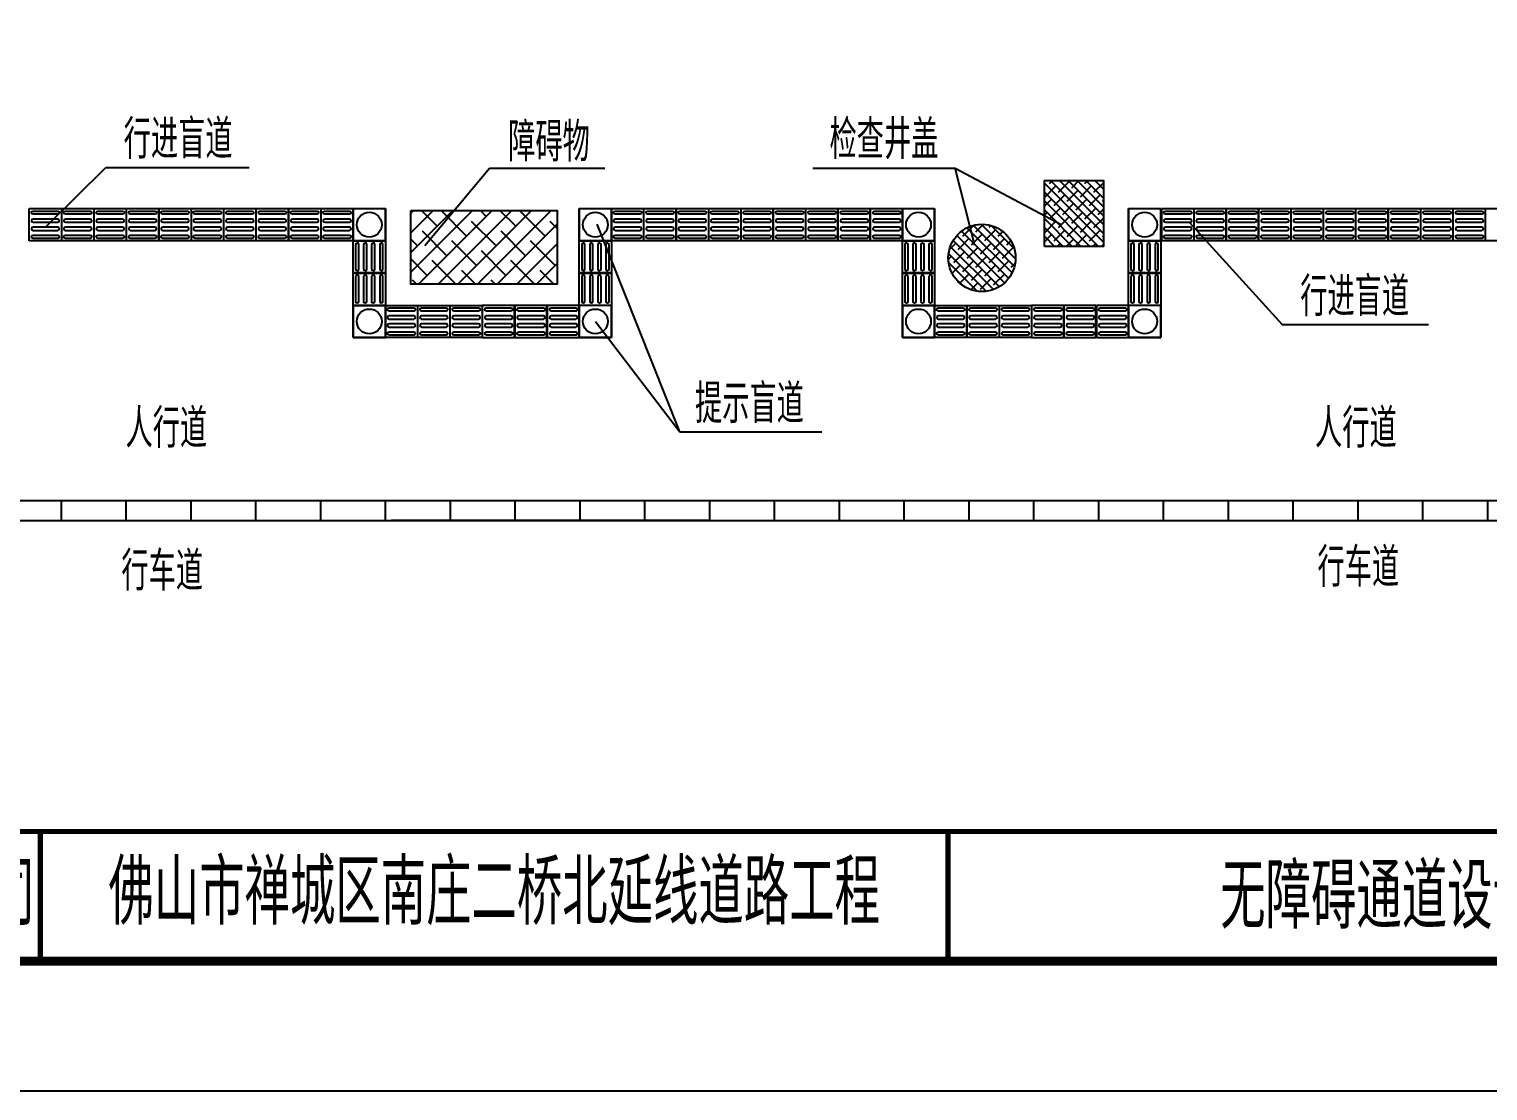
# Model space of a CAD drawing. Extents: x 2509 to 5569, y -317 to -20.
# Drawn here: x 5243.3 to 5355.8, y -317.5 to -235.6 of the extents above; entities that cross this region are included whole.
import ezdxf
from ezdxf.enums import TextEntityAlignment as Align

# ---------------------------------------------------------------- set-up
doc = ezdxf.new("R2010")
doc.units = 0
doc.header["$LTSCALE"] = 5
doc.layers.get('0').update_dxf_attribs({"linetype": 'CONTINUOUS'})
for name, color, linetype in [('DIMENSION', 2, 'CONTINUOUS'), ('图框', 7, 'CONTINUOUS'), ('文字字符', 7, 'CONTINUOUS')]:
    doc.layers.add(name, color=color, linetype=linetype)
doc.styles.get("Standard").update_dxf_attribs({"font": 'simplex1.shx', "width": 0.7, "bigfont": 'hztxt.shx'})

# ---------------------------------------------------------------- blocks, each defined once
blk = doc.blocks.new('4')
blk.add_line((0, 0), (0, 15))
blk = doc.blocks.new('series')
at = {"width": 0.75}
for tag, height, p in [('页码', 4, (-35, -19)), ('图名', 5, (-220, -282)), ('图号', 5, (-20, -282))]:
    blk.add_attdef(tag, text='', height=height, dxfattribs=at).set_placement(p, align=Align.MIDDLE_CENTER)

msp = doc.modelspace()

# ---------------------------------------------------------------- hatches: boundary and pattern name
h = msp.add_hatch()
h.set_pattern_fill('ANSI38', color=8, scale=0.151875, angle=90, style=0)
h.set_pattern_definition([(135, (5380.14537, -328.51384), (-0.340969, -0.340969), []), (225, (5380.14537, -328.51384), (-0.340969, -1.0229073), [1.205508, -0.723305])])
h.paths.add_polyline_path([(5321.633, -252.366), (5326.185, -252.366), (5326.185, -247.29), (5321.633, -247.29)])
h = msp.add_hatch()
h.set_pattern_fill('ANSI38', color=2, scale=0.3375, style=0)
h.set_pattern_definition([(45, (5103.5586, -379.6226), (-0.757709, 0.757709), []), (135, (5103.5586, -379.6226), (-2.2731273, 0.757709), [2.678906, -1.607344])])
h.paths.add_polyline_path([(5284.056, -255.276), (5284.056, -249.596), (5272.775, -249.596), (5272.775, -255.276)])
h = msp.add_hatch()
h.set_pattern_fill('ANSI38', color=8, scale=0.151875, angle=90, style=0)
h.set_pattern_definition([(135, (4254.38214, -391.9061), (-0.3409691, -0.3409691), []), (225, (4254.38214, -391.9061), (-0.3409691, -1.0229073), [1.2055078, -0.7233047])])
edge = h.paths.add_edge_path()
edge.add_arc((5316.821, -253.251), 2.594, 0, 360)

# ---------------------------------------------------------------- linework, layer by layer
for p, q in [((5243.346, -249.452), (5245.826, -249.452)), ((5243.346, -251.932), (5243.346, -249.452)), ((5245.826, -249.452), (5245.826, -251.932)), ((5245.846, -249.452), (5248.326, -249.452)), ((5245.846, -251.932), (5245.846, -249.452)), ((5248.326, -249.452), (5248.326, -251.932)), ((5248.346, -249.452), (5250.826, -249.452)), ((5248.346, -251.932), (5248.346, -249.452)), ((5250.826, -249.452), (5250.826, -251.932)), ((5250.846, -249.452), (5253.326, -249.452)), ((5250.846, -251.932), (5250.846, -249.452)), ((5253.326, -249.452), (5253.326, -251.932)), ((5253.346, -249.452), (5255.826, -249.452)), ((5253.346, -251.932), (5253.346, -249.452)), ((5255.826, -249.452), (5255.826, -251.932)), ((5255.846, -249.452), (5258.326, -249.452)), ((5255.846, -251.932), (5255.846, -249.452)), ((5258.326, -249.452), (5258.326, -251.932)), ((5258.346, -249.452), (5260.826, -249.452)), ((5258.346, -251.932), (5258.346, -249.452)), ((5260.826, -249.452), (5260.826, -251.932)), ((5260.846, -249.452), (5263.326, -249.452)), ((5260.846, -251.932), (5260.846, -249.452)), ((5263.326, -249.452), (5263.326, -251.932)), ((5263.346, -249.452), (5265.826, -249.452)), ((5263.346, -251.932), (5263.346, -249.452)), ((5265.826, -249.452), (5265.826, -251.932)), ((5265.846, -249.452), (5268.326, -249.452)), ((5265.846, -251.932), (5265.846, -249.452)), ((5268.326, -249.452), (5270.806, -249.452)), ((5268.326, -251.932), (5268.326, -249.452)), ((5268.326, -249.452), (5268.326, -251.932)), ((5268.326, -249.452), (5268.326, -251.932)), ((5270.806, -251.932), (5270.806, -249.452)), ((5270.806, -249.452), (5270.806, -251.932)), ((5285.766, -249.452), (5288.246, -249.452)), ((5285.766, -251.932), (5285.766, -249.452)), ((5285.766, -249.452), (5285.766, -251.932)), ((5288.246, -251.932), (5288.246, -249.452)), ((5288.246, -249.452), (5288.246, -251.932)), ((5288.246, -249.452), (5290.726, -249.452)), ((5288.246, -251.932), (5288.246, -249.452)), ((5290.726, -249.452), (5290.726, -251.932)), ((5290.746, -249.452), (5293.226, -249.452)), ((5290.746, -251.932), (5290.746, -249.452)), ((5293.226, -249.452), (5293.226, -251.932)), ((5293.246, -249.452), (5295.726, -249.452)), ((5293.246, -251.932), (5293.246, -249.452)), ((5295.726, -249.452), (5295.726, -251.932)), ((5295.746, -249.452), (5298.226, -249.452)), ((5295.746, -251.932), (5295.746, -249.452)), ((5298.226, -249.452), (5298.226, -251.932)), ((5298.246, -249.452), (5300.726, -249.452)), ((5298.246, -251.932), (5298.246, -249.452)), ((5300.726, -249.452), (5303.206, -249.452)), ((5300.726, -251.932), (5300.726, -249.452)), ((5300.726, -249.452), (5300.726, -251.932)), ((5303.206, -249.452), (5303.206, -251.932)), ((5303.226, -249.452), (5305.706, -249.452)), ((5303.226, -251.932), (5303.226, -249.452)), ((5305.706, -249.452), (5308.186, -249.452)), ((5305.706, -251.932), (5305.706, -249.452)), ((5305.706, -249.452), (5305.706, -251.932)), ((5308.186, -249.452), (5308.186, -251.932)), ((5308.206, -249.452), (5310.686, -249.452)), ((5308.206, -251.932), (5308.206, -249.452)), ((5310.686, -249.452), (5313.166, -249.452)), ((5310.686, -251.932), (5310.686, -249.452)), ((5310.686, -249.452), (5310.686, -251.932)), ((5310.686, -249.452), (5310.686, -251.932)), ((5313.166, -251.932), (5313.166, -249.452)), ((5313.166, -249.452), (5313.166, -251.932)), ((5328.126, -249.452), (5330.606, -249.452)), ((5328.126, -251.932), (5328.126, -249.452)), ((5328.126, -249.452), (5328.126, -251.932)), ((5330.606, -251.932), (5330.606, -249.452)), ((5330.606, -249.452), (5330.606, -251.932)), ((5330.681, -249.452), (5333.161, -249.452)), ((5330.681, -251.932), (5330.681, -249.452)), ((5333.161, -249.452), (5333.161, -251.932)), ((5333.181, -249.452), (5335.661, -249.452)), ((5333.181, -251.932), (5333.181, -249.452)), ((5335.661, -249.452), (5338.141, -249.452)), ((5335.661, -251.932), (5335.661, -249.452)), ((5335.661, -249.452), (5335.661, -251.932)), ((5338.141, -249.452), (5338.141, -251.932)), ((5338.161, -249.452), (5340.641, -249.452)), ((5338.161, -251.932), (5338.161, -249.452)), ((5340.641, -249.452), (5340.641, -251.932)), ((5340.661, -249.452), (5343.141, -249.452)), ((5340.661, -251.932), (5340.661, -249.452)), ((5343.141, -249.452), (5343.141, -251.932)), ((5343.161, -249.452), (5345.641, -249.452)), ((5343.161, -251.932), (5343.161, -249.452)), ((5345.641, -249.452), (5345.641, -251.932)), ((5345.661, -249.452), (5348.141, -249.452)), ((5345.661, -251.932), (5345.661, -249.452)), ((5348.141, -249.452), (5348.141, -251.932)), ((5348.161, -249.452), (5350.641, -249.452)), ((5348.161, -251.932), (5348.161, -249.452)), ((5350.641, -249.452), (5350.641, -251.932)), ((5350.661, -249.452), (5353.141, -249.452)), ((5350.661, -251.932), (5350.661, -249.452)), ((5353.141, -249.452), (5353.141, -251.932)), ((5353.161, -249.452), (5355.641, -249.452)), ((5353.161, -251.932), (5353.161, -249.452)), ((5355.641, -249.452), (5355.641, -251.932)), ((5355.661, -249.452), (5358.141, -249.452)), ((5355.661, -251.932), (5355.661, -249.452)), ((5243.346, -251.932), (5243.346, -251.622)), ((5245.826, -251.932), (5243.346, -251.932)), ((5245.846, -251.932), (5245.846, -251.622)), ((5248.326, -251.932), (5245.846, -251.932)), ((5248.346, -251.932), (5248.346, -251.622)), ((5250.826, -251.932), (5248.346, -251.932)), ((5250.846, -251.932), (5250.846, -251.622)), ((5253.326, -251.932), (5250.846, -251.932)), ((5253.346, -251.932), (5253.346, -251.622)), ((5255.826, -251.932), (5253.346, -251.932)), ((5255.846, -251.932), (5255.846, -251.622)), ((5258.326, -251.932), (5255.846, -251.932)), ((5258.346, -251.932), (5258.346, -251.622)), ((5260.826, -251.932), (5258.346, -251.932)), ((5260.846, -251.932), (5260.846, -251.622)), ((5263.326, -251.932), (5260.846, -251.932)), ((5263.346, -251.932), (5263.346, -251.622)), ((5265.826, -251.932), (5263.346, -251.932)), ((5265.846, -251.932), (5265.846, -251.622)), ((5268.326, -251.932), (5265.846, -251.932)), ((5268.326, -251.932), (5270.806, -251.932)), ((5270.806, -251.932), (5268.326, -251.932)), ((5268.326, -251.932), (5270.806, -251.932)), ((5268.326, -254.412), (5268.326, -251.932)), ((5268.326, -251.932), (5270.806, -251.932)), ((5270.806, -251.932), (5270.496, -251.932)), ((5270.806, -251.932), (5270.806, -254.412)), ((5285.766, -251.932), (5288.246, -251.932)), ((5288.246, -251.932), (5285.766, -251.932)), ((5285.766, -251.932), (5288.246, -251.932)), ((5285.766, -254.412), (5285.766, -251.932)), ((5285.766, -251.932), (5288.246, -251.932)), ((5288.246, -251.932), (5287.936, -251.932)), ((5288.246, -251.932), (5288.246, -251.622)), ((5290.726, -251.932), (5288.246, -251.932)), ((5288.246, -251.932), (5288.246, -254.412)), ((5290.746, -251.932), (5290.746, -251.622)), ((5293.226, -251.932), (5290.746, -251.932)), ((5293.246, -251.932), (5293.246, -251.622)), ((5295.726, -251.932), (5293.246, -251.932)), ((5295.746, -251.932), (5295.746, -251.622)), ((5298.226, -251.932), (5295.746, -251.932)), ((5298.246, -251.932), (5298.246, -251.622)), ((5300.726, -251.932), (5298.246, -251.932)), ((5300.726, -251.932), (5300.726, -251.622)), ((5303.206, -251.932), (5300.726, -251.932)), ((5303.226, -251.932), (5303.226, -251.622)), ((5305.706, -251.932), (5303.226, -251.932)), ((5305.706, -251.932), (5305.706, -251.622)), ((5308.186, -251.932), (5305.706, -251.932)), ((5308.206, -251.932), (5308.206, -251.622)), ((5310.686, -251.932), (5308.206, -251.932)), ((5310.686, -251.932), (5313.166, -251.932)), ((5313.166, -251.932), (5310.686, -251.932)), ((5310.686, -251.932), (5313.166, -251.932)), ((5310.686, -254.412), (5310.686, -251.932)), ((5310.686, -251.932), (5313.166, -251.932)), ((5313.166, -251.932), (5312.856, -251.932)), ((5313.166, -251.932), (5313.166, -254.412)), ((5328.126, -251.932), (5330.606, -251.932)), ((5330.606, -251.932), (5328.126, -251.932)), ((5328.126, -251.932), (5330.606, -251.932)), ((5328.126, -254.412), (5328.126, -251.932)), ((5328.126, -251.932), (5330.606, -251.932)), ((5330.606, -251.932), (5330.296, -251.932)), ((5330.606, -251.932), (5330.606, -254.412)), ((5330.681, -251.932), (5330.681, -251.622)), ((5333.161, -251.932), (5330.681, -251.932)), ((5333.181, -251.932), (5333.181, -251.622)), ((5335.661, -251.932), (5333.181, -251.932)), ((5335.661, -251.932), (5335.661, -251.622)), ((5338.141, -251.932), (5335.661, -251.932)), ((5338.161, -251.932), (5338.161, -251.622)), ((5340.641, -251.932), (5338.161, -251.932)), ((5340.661, -251.932), (5340.661, -251.622)), ((5343.141, -251.932), (5340.661, -251.932)), ((5343.161, -251.932), (5343.161, -251.622)), ((5345.641, -251.932), (5343.161, -251.932)), ((5345.661, -251.932), (5345.661, -251.622)), ((5348.141, -251.932), (5345.661, -251.932)), ((5348.161, -251.932), (5348.161, -251.622)), ((5350.641, -251.932), (5348.161, -251.932)), ((5350.661, -251.932), (5350.661, -251.622)), ((5353.141, -251.932), (5350.661, -251.932)), ((5353.161, -251.932), (5353.161, -251.622)), ((5355.641, -251.932), (5353.161, -251.932)), ((5355.661, -251.932), (5355.661, -251.622)), ((5358.141, -251.932), (5355.661, -251.932)), ((5270.806, -254.412), (5268.326, -254.412)), ((5268.326, -256.912), (5268.326, -254.432)), ((5268.326, -254.432), (5270.806, -254.432)), ((5270.806, -254.412), (5270.496, -254.412)), ((5270.806, -254.432), (5270.806, -256.912)), ((5288.246, -254.412), (5285.766, -254.412)), ((5285.766, -256.912), (5285.766, -254.432)), ((5285.766, -254.432), (5288.246, -254.432)), ((5288.246, -254.412), (5287.936, -254.412)), ((5288.246, -254.432), (5288.246, -256.912)), ((5313.166, -254.412), (5310.686, -254.412)), ((5310.686, -256.912), (5310.686, -254.432)), ((5310.686, -254.432), (5313.166, -254.432)), ((5313.166, -254.412), (5312.856, -254.412)), ((5313.166, -254.432), (5313.166, -256.912)), ((5330.606, -254.412), (5328.126, -254.412)), ((5328.126, -256.912), (5328.126, -254.432)), ((5328.126, -254.432), (5330.606, -254.432)), ((5330.606, -254.412), (5330.296, -254.412)), ((5330.606, -254.432), (5330.606, -256.912)), ((5268.326, -256.912), (5270.806, -256.912)), ((5268.326, -259.392), (5268.326, -256.912)), ((5268.326, -256.912), (5268.326, -259.392)), ((5270.806, -256.912), (5268.326, -256.912)), ((5270.806, -256.912), (5270.496, -256.912)), ((5270.806, -259.392), (5270.806, -256.912)), ((5270.806, -256.912), (5270.806, -259.392)), ((5270.806, -256.912), (5273.286, -256.912)), ((5270.806, -259.392), (5270.806, -256.912)), ((5273.286, -256.912), (5273.286, -259.392)), ((5273.306, -256.912), (5275.786, -256.912)), ((5273.306, -259.392), (5273.306, -256.912)), ((5275.786, -256.912), (5275.786, -259.392)), ((5275.806, -256.912), (5278.286, -256.912)), ((5275.806, -259.392), (5275.806, -256.912)), ((5280.766, -256.912), (5278.286, -256.912)), ((5278.286, -256.912), (5278.286, -259.392)), ((5278.286, -256.912), (5278.286, -259.392)), ((5280.766, -259.392), (5280.766, -256.912)), ((5283.266, -256.912), (5280.786, -256.912)), ((5280.786, -256.912), (5280.786, -259.392)), ((5283.266, -259.392), (5283.266, -256.912)), ((5285.766, -256.912), (5283.286, -256.912)), ((5283.286, -256.912), (5283.286, -259.392)), ((5285.766, -259.392), (5285.766, -256.912)), ((5285.766, -256.912), (5285.766, -259.392)), ((5288.246, -256.912), (5285.766, -256.912)), ((5288.246, -256.912), (5285.766, -256.912)), ((5285.766, -259.392), (5285.766, -256.912)), ((5288.246, -256.912), (5287.936, -256.912)), ((5288.246, -259.392), (5288.246, -256.912)), ((5288.246, -256.912), (5288.246, -259.392)), ((5310.686, -256.912), (5313.166, -256.912)), ((5310.686, -259.392), (5310.686, -256.912)), ((5310.686, -256.912), (5310.686, -259.392)), ((5313.166, -256.912), (5310.686, -256.912)), ((5313.166, -256.912), (5312.856, -256.912)), ((5313.166, -259.392), (5313.166, -256.912)), ((5313.166, -256.912), (5313.166, -259.392)), ((5313.166, -256.912), (5315.646, -256.912)), ((5313.166, -259.392), (5313.166, -256.912)), ((5315.646, -256.912), (5315.646, -259.392)), ((5315.666, -256.912), (5318.146, -256.912)), ((5315.666, -259.392), (5315.666, -256.912)), ((5318.146, -256.912), (5318.146, -259.392)), ((5318.166, -256.912), (5320.646, -256.912)), ((5318.166, -259.392), (5318.166, -256.912)), ((5323.126, -256.912), (5320.646, -256.912)), ((5320.646, -256.912), (5320.646, -259.392)), ((5320.646, -256.912), (5320.646, -259.392)), ((5325.606, -256.912), (5323.126, -256.912)), ((5323.126, -256.912), (5323.126, -259.392)), ((5323.126, -259.392), (5323.126, -256.912)), ((5325.606, -259.392), (5325.606, -256.912)), ((5328.126, -256.912), (5325.646, -256.912)), ((5325.646, -256.912), (5325.646, -259.392)), ((5328.126, -259.392), (5328.126, -256.912)), ((5328.126, -256.912), (5328.126, -259.392)), ((5330.606, -256.912), (5328.126, -256.912)), ((5330.606, -256.912), (5328.126, -256.912)), ((5328.126, -259.392), (5328.126, -256.912)), ((5330.606, -256.912), (5330.296, -256.912)), ((5330.606, -259.392), (5330.606, -256.912)), ((5330.606, -256.912), (5330.606, -259.392)), ((5268.326, -259.392), (5270.806, -259.392)), ((5270.806, -259.392), (5268.326, -259.392)), ((5268.326, -259.392), (5270.806, -259.392)), ((5270.806, -259.392), (5270.496, -259.392)), ((5270.806, -259.392), (5270.806, -259.082)), ((5273.286, -259.392), (5270.806, -259.392)), ((5273.306, -259.392), (5273.306, -259.082)), ((5275.786, -259.392), (5273.306, -259.392)), ((5275.806, -259.392), (5275.806, -259.082)), ((5278.286, -259.392), (5275.806, -259.392)), ((5278.286, -259.392), (5280.766, -259.392)), ((5280.766, -259.392), (5280.766, -259.082)), ((5280.786, -259.392), (5283.266, -259.392)), ((5283.266, -259.392), (5283.266, -259.082)), ((5283.286, -259.392), (5285.766, -259.392)), ((5285.766, -259.392), (5285.766, -259.082)), ((5288.246, -259.392), (5285.766, -259.392)), ((5285.766, -259.392), (5288.246, -259.392)), ((5285.766, -259.392), (5286.076, -259.392)), ((5288.246, -259.392), (5285.766, -259.392)), ((5310.686, -259.392), (5313.166, -259.392)), ((5313.166, -259.392), (5310.686, -259.392)), ((5310.686, -259.392), (5313.166, -259.392)), ((5313.166, -259.392), (5312.856, -259.392)), ((5313.166, -259.392), (5313.166, -259.082)), ((5315.646, -259.392), (5313.166, -259.392)), ((5315.666, -259.392), (5315.666, -259.082)), ((5318.146, -259.392), (5315.666, -259.392)), ((5318.166, -259.392), (5318.166, -259.082)), ((5320.646, -259.392), (5318.166, -259.392)), ((5320.646, -259.392), (5323.126, -259.392)), ((5323.126, -259.392), (5323.126, -259.082)), ((5323.126, -259.392), (5325.606, -259.392)), ((5325.606, -259.392), (5325.606, -259.082)), ((5325.646, -259.392), (5328.126, -259.392)), ((5328.126, -259.392), (5328.126, -259.082)), ((5330.606, -259.392), (5328.126, -259.392)), ((5328.126, -259.392), (5330.606, -259.392)), ((5328.126, -259.392), (5328.436, -259.392)), ((5330.606, -259.392), (5328.126, -259.392)), ((5360.826, -271.992), (5230.826, -271.992)), ((5230.826, -273.492), (5360.826, -273.492)), ((5295.826, -273.492), (5271.275, -273.492))]:
    msp.add_line(p, q)
for points in [[(5569.201, -317.485), (5569.201, -20.485), (5149.201, -20.485), (5149.201, -317.485)], [(5321.633, -252.366), (5321.633, -247.29), (5326.185, -247.29), (5326.185, -252.366)], [(5272.775, -249.596), (5284.056, -249.596), (5284.056, -255.276), (5272.775, -255.276)]]:
    msp.add_lwpolyline(points, close=True)
at = {"color": 11}
for points in [[(5288.411, -249.762), (5288.411, -249.749)], [(5268.636, -254.247), (5268.624, -254.247)], [(5286.076, -254.247), (5286.064, -254.247)], [(5310.996, -254.247), (5310.984, -254.247)], [(5268.636, -256.747), (5268.624, -256.747)], [(5286.076, -256.747), (5286.064, -256.747)], [(5310.996, -256.747), (5310.984, -256.747)]]:
    msp.add_lwpolyline(points, dxfattribs=at)
at = {"color": 1}
for centre in [(5269.566, -250.692), (5287.006, -250.692), (5311.926, -250.692), (5329.366, -250.692), (5269.566, -258.152), (5287.006, -258.152), (5311.926, -258.152), (5329.366, -258.152)]:
    msp.add_circle(centre, 0.959, dxfattribs=at)
msp.add_circle((5316.821, -253.251), 2.594)
at = {"layer": 'DIMENSION', "color": 8}
for points in [[(5243.636, -249.887, -1), (5243.636, -249.637), (5244.586, -249.637), (5245.536, -249.637, -1), (5245.536, -249.887), (5244.586, -249.887)], [(5243.636, -249.887, -1), (5243.636, -249.637), (5244.586, -249.637), (5245.536, -249.637, -1), (5245.536, -249.887), (5244.586, -249.887)], [(5246.136, -249.887, -1), (5246.136, -249.637), (5247.086, -249.637), (5248.036, -249.637, -1), (5248.036, -249.887), (5247.086, -249.887)], [(5246.136, -249.887, -1), (5246.136, -249.637), (5247.086, -249.637), (5248.036, -249.637, -1), (5248.036, -249.887), (5247.086, -249.887)], [(5248.636, -249.887, -1), (5248.636, -249.637), (5249.586, -249.637), (5250.536, -249.637, -1), (5250.536, -249.887), (5249.586, -249.887)], [(5251.136, -249.887, -1), (5251.136, -249.637), (5252.086, -249.637), (5253.036, -249.637, -1), (5253.036, -249.887), (5252.086, -249.887)], [(5253.636, -249.887, -1), (5253.636, -249.637), (5254.586, -249.637), (5255.536, -249.637, -1), (5255.536, -249.887), (5254.586, -249.887)], [(5256.136, -249.887, -1), (5256.136, -249.637), (5257.086, -249.637), (5258.036, -249.637, -1), (5258.036, -249.887), (5257.086, -249.887)], [(5258.636, -249.887, -1), (5258.636, -249.637), (5259.586, -249.637), (5260.536, -249.637, -1), (5260.536, -249.887), (5259.586, -249.887)], [(5261.136, -249.887, -1), (5261.136, -249.637), (5262.086, -249.637), (5263.036, -249.637, -1), (5263.036, -249.887), (5262.086, -249.887)], [(5261.136, -249.887, -1), (5261.136, -249.637), (5262.086, -249.637), (5263.036, -249.637, -1), (5263.036, -249.887), (5262.086, -249.887)], [(5263.636, -249.887, -1), (5263.636, -249.637), (5264.586, -249.637), (5265.536, -249.637, -1), (5265.536, -249.887), (5264.586, -249.887)], [(5263.636, -249.887, -1), (5263.636, -249.637), (5264.586, -249.637), (5265.536, -249.637, -1), (5265.536, -249.887), (5264.586, -249.887)], [(5266.136, -249.887, -1), (5266.136, -249.637), (5267.086, -249.637), (5268.036, -249.637, -1), (5268.036, -249.887), (5267.086, -249.887)], [(5266.136, -249.887, -1), (5266.136, -249.637), (5267.086, -249.637), (5268.036, -249.637, -1), (5268.036, -249.887), (5267.086, -249.887)], [(5288.536, -249.887, -1), (5288.536, -249.637), (5289.486, -249.637), (5290.436, -249.637, -1), (5290.436, -249.887), (5289.486, -249.887)], [(5291.036, -249.887, -1), (5291.036, -249.637), (5291.986, -249.637), (5292.936, -249.637, -1), (5292.936, -249.887), (5291.986, -249.887)], [(5293.536, -249.887, -1), (5293.536, -249.637), (5294.486, -249.637), (5295.436, -249.637, -1), (5295.436, -249.887), (5294.486, -249.887)], [(5296.036, -249.887, -1), (5296.036, -249.637), (5296.986, -249.637), (5297.936, -249.637, -1), (5297.936, -249.887), (5296.986, -249.887)], [(5298.536, -249.887, -1), (5298.536, -249.637), (5299.486, -249.637), (5300.436, -249.637, -1), (5300.436, -249.887), (5299.486, -249.887)], [(5301.036, -249.887, -1), (5301.036, -249.637), (5301.986, -249.637), (5302.936, -249.637, -1), (5302.936, -249.887), (5301.986, -249.887)], [(5301.036, -249.887, -1), (5301.036, -249.637), (5301.986, -249.637), (5302.936, -249.637, -1), (5302.936, -249.887), (5301.986, -249.887)], [(5303.536, -249.887, -1), (5303.536, -249.637), (5304.486, -249.637), (5305.436, -249.637, -1), (5305.436, -249.887), (5304.486, -249.887)], [(5303.536, -249.887, -1), (5303.536, -249.637), (5304.486, -249.637), (5305.436, -249.637, -1), (5305.436, -249.887), (5304.486, -249.887)], [(5306.036, -249.887, -1), (5306.036, -249.637), (5306.986, -249.637), (5307.936, -249.637, -1), (5307.936, -249.887), (5306.986, -249.887)], [(5308.536, -249.887, -1), (5308.536, -249.637), (5309.486, -249.637), (5310.436, -249.637, -1), (5310.436, -249.887), (5309.486, -249.887)], [(5330.971, -249.887, -1), (5330.971, -249.637), (5331.921, -249.637), (5332.871, -249.637, -1), (5332.871, -249.887), (5331.921, -249.887)], [(5333.471, -249.887, -1), (5333.471, -249.637), (5334.421, -249.637), (5335.371, -249.637, -1), (5335.371, -249.887), (5334.421, -249.887)], [(5335.971, -249.887, -1), (5335.971, -249.637), (5336.921, -249.637), (5337.871, -249.637, -1), (5337.871, -249.887), (5336.921, -249.887)], [(5338.471, -249.887, -1), (5338.471, -249.637), (5339.421, -249.637), (5340.371, -249.637, -1), (5340.371, -249.887), (5339.421, -249.887)], [(5340.971, -249.887, -1), (5340.971, -249.637), (5341.921, -249.637), (5342.871, -249.637, -1), (5342.871, -249.887), (5341.921, -249.887)], [(5343.471, -249.887, -1), (5343.471, -249.637), (5344.421, -249.637), (5345.371, -249.637, -1), (5345.371, -249.887), (5344.421, -249.887)], [(5343.471, -249.887, -1), (5343.471, -249.637), (5344.421, -249.637), (5345.371, -249.637, -1), (5345.371, -249.887), (5344.421, -249.887)], [(5345.971, -249.887, -1), (5345.971, -249.637), (5346.921, -249.637), (5347.871, -249.637, -1), (5347.871, -249.887), (5346.921, -249.887)], [(5345.971, -249.887, -1), (5345.971, -249.637), (5346.921, -249.637), (5347.871, -249.637, -1), (5347.871, -249.887), (5346.921, -249.887)], [(5348.471, -249.887, -1), (5348.471, -249.637), (5349.421, -249.637), (5350.371, -249.637, -1), (5350.371, -249.887), (5349.421, -249.887)], [(5350.971, -249.887, -1), (5350.971, -249.637), (5351.921, -249.637), (5352.871, -249.637, -1), (5352.871, -249.887), (5351.921, -249.887)], [(5353.471, -249.887, -1), (5353.471, -249.637), (5354.421, -249.637), (5355.371, -249.637, -1), (5355.371, -249.887), (5354.421, -249.887)], [(5243.636, -250.507), (5244.586, -250.507), (5245.536, -250.507, 1), (5245.536, -250.257), (5244.586, -250.257), (5243.636, -250.257, 1)], [(5243.636, -250.507), (5244.586, -250.507), (5245.536, -250.507, 1), (5245.536, -250.257), (5244.586, -250.257), (5243.636, -250.257, 1)], [(5246.136, -250.507), (5247.086, -250.507), (5248.036, -250.507, 1), (5248.036, -250.257), (5247.086, -250.257), (5246.136, -250.257, 1)], [(5246.136, -250.507), (5247.086, -250.507), (5248.036, -250.507, 1), (5248.036, -250.257), (5247.086, -250.257), (5246.136, -250.257, 1)], [(5248.636, -250.507), (5249.586, -250.507), (5250.536, -250.507, 1), (5250.536, -250.257), (5249.586, -250.257), (5248.636, -250.257, 1)], [(5251.136, -250.507), (5252.086, -250.507), (5253.036, -250.507, 1), (5253.036, -250.257), (5252.086, -250.257), (5251.136, -250.257, 1)], [(5253.636, -250.507), (5254.586, -250.507), (5255.536, -250.507, 1), (5255.536, -250.257), (5254.586, -250.257), (5253.636, -250.257, 1)], [(5256.136, -250.507), (5257.086, -250.507), (5258.036, -250.507, 1), (5258.036, -250.257), (5257.086, -250.257), (5256.136, -250.257, 1)], [(5258.636, -250.507), (5259.586, -250.507), (5260.536, -250.507, 1), (5260.536, -250.257), (5259.586, -250.257), (5258.636, -250.257, 1)], [(5261.136, -250.507), (5262.086, -250.507), (5263.036, -250.507, 1), (5263.036, -250.257), (5262.086, -250.257), (5261.136, -250.257, 1)], [(5261.136, -250.507), (5262.086, -250.507), (5263.036, -250.507, 1), (5263.036, -250.257), (5262.086, -250.257), (5261.136, -250.257, 1)], [(5263.636, -250.507), (5264.586, -250.507), (5265.536, -250.507, 1), (5265.536, -250.257), (5264.586, -250.257), (5263.636, -250.257, 1)], [(5263.636, -250.507), (5264.586, -250.507), (5265.536, -250.507, 1), (5265.536, -250.257), (5264.586, -250.257), (5263.636, -250.257, 1)], [(5266.136, -250.507), (5267.086, -250.507), (5268.036, -250.507, 1), (5268.036, -250.257), (5267.086, -250.257), (5266.136, -250.257, 1)], [(5266.136, -250.507), (5267.086, -250.507), (5268.036, -250.507, 1), (5268.036, -250.257), (5267.086, -250.257), (5266.136, -250.257, 1)], [(5288.536, -250.507), (5289.486, -250.507), (5290.436, -250.507, 1), (5290.436, -250.257), (5289.486, -250.257), (5288.536, -250.257, 1)], [(5291.036, -250.507), (5291.986, -250.507), (5292.936, -250.507, 1), (5292.936, -250.257), (5291.986, -250.257), (5291.036, -250.257, 1)], [(5293.536, -250.507), (5294.486, -250.507), (5295.436, -250.507, 1), (5295.436, -250.257), (5294.486, -250.257), (5293.536, -250.257, 1)], [(5296.036, -250.507), (5296.986, -250.507), (5297.936, -250.507, 1), (5297.936, -250.257), (5296.986, -250.257), (5296.036, -250.257, 1)], [(5298.536, -250.507), (5299.486, -250.507), (5300.436, -250.507, 1), (5300.436, -250.257), (5299.486, -250.257), (5298.536, -250.257, 1)], [(5301.036, -250.507), (5301.986, -250.507), (5302.936, -250.507, 1), (5302.936, -250.257), (5301.986, -250.257), (5301.036, -250.257, 1)], [(5301.036, -250.507), (5301.986, -250.507), (5302.936, -250.507, 1), (5302.936, -250.257), (5301.986, -250.257), (5301.036, -250.257, 1)], [(5303.536, -250.507), (5304.486, -250.507), (5305.436, -250.507, 1), (5305.436, -250.257), (5304.486, -250.257), (5303.536, -250.257, 1)], [(5303.536, -250.507), (5304.486, -250.507), (5305.436, -250.507, 1), (5305.436, -250.257), (5304.486, -250.257), (5303.536, -250.257, 1)], [(5306.036, -250.507), (5306.986, -250.507), (5307.936, -250.507, 1), (5307.936, -250.257), (5306.986, -250.257), (5306.036, -250.257, 1)], [(5308.536, -250.507), (5309.486, -250.507), (5310.436, -250.507, 1), (5310.436, -250.257), (5309.486, -250.257), (5308.536, -250.257, 1)], [(5330.971, -250.507), (5331.921, -250.507), (5332.871, -250.507, 1), (5332.871, -250.257), (5331.921, -250.257), (5330.971, -250.257, 1)], [(5333.471, -250.507), (5334.421, -250.507), (5335.371, -250.507, 1), (5335.371, -250.257), (5334.421, -250.257), (5333.471, -250.257, 1)], [(5335.971, -250.507), (5336.921, -250.507), (5337.871, -250.507, 1), (5337.871, -250.257), (5336.921, -250.257), (5335.971, -250.257, 1)], [(5338.471, -250.507), (5339.421, -250.507), (5340.371, -250.507, 1), (5340.371, -250.257), (5339.421, -250.257), (5338.471, -250.257, 1)], [(5340.971, -250.507), (5341.921, -250.507), (5342.871, -250.507, 1), (5342.871, -250.257), (5341.921, -250.257), (5340.971, -250.257, 1)], [(5343.471, -250.507), (5344.421, -250.507), (5345.371, -250.507, 1), (5345.371, -250.257), (5344.421, -250.257), (5343.471, -250.257, 1)], [(5343.471, -250.507), (5344.421, -250.507), (5345.371, -250.507, 1), (5345.371, -250.257), (5344.421, -250.257), (5343.471, -250.257, 1)], [(5345.971, -250.507), (5346.921, -250.507), (5347.871, -250.507, 1), (5347.871, -250.257), (5346.921, -250.257), (5345.971, -250.257, 1)], [(5345.971, -250.507), (5346.921, -250.507), (5347.871, -250.507, 1), (5347.871, -250.257), (5346.921, -250.257), (5345.971, -250.257, 1)], [(5348.471, -250.507), (5349.421, -250.507), (5350.371, -250.507, 1), (5350.371, -250.257), (5349.421, -250.257), (5348.471, -250.257, 1)], [(5350.971, -250.507), (5351.921, -250.507), (5352.871, -250.507, 1), (5352.871, -250.257), (5351.921, -250.257), (5350.971, -250.257, 1)], [(5353.471, -250.507), (5354.421, -250.507), (5355.371, -250.507, 1), (5355.371, -250.257), (5354.421, -250.257), (5353.471, -250.257, 1)], [(5243.636, -251.127), (5244.586, -251.127), (5245.536, -251.127, 1), (5245.536, -250.877), (5244.586, -250.877), (5243.636, -250.877, 1)], [(5243.636, -251.127), (5244.586, -251.127), (5245.536, -251.127, 1), (5245.536, -250.877), (5244.586, -250.877), (5243.636, -250.877, 1)], [(5243.636, -251.747, -1), (5243.636, -251.497), (5244.586, -251.497), (5245.536, -251.497, -1), (5245.536, -251.747), (5244.586, -251.747)], [(5243.636, -251.747, -1), (5243.636, -251.497), (5244.586, -251.497), (5245.536, -251.497, -1), (5245.536, -251.747), (5244.586, -251.747)], [(5246.136, -251.127), (5247.086, -251.127), (5248.036, -251.127, 1), (5248.036, -250.877), (5247.086, -250.877), (5246.136, -250.877, 1)], [(5246.136, -251.127), (5247.086, -251.127), (5248.036, -251.127, 1), (5248.036, -250.877), (5247.086, -250.877), (5246.136, -250.877, 1)], [(5246.136, -251.747, -1), (5246.136, -251.497), (5247.086, -251.497), (5248.036, -251.497, -1), (5248.036, -251.747), (5247.086, -251.747)], [(5246.136, -251.747, -1), (5246.136, -251.497), (5247.086, -251.497), (5248.036, -251.497, -1), (5248.036, -251.747), (5247.086, -251.747)], [(5248.636, -251.127), (5249.586, -251.127), (5250.536, -251.127, 1), (5250.536, -250.877), (5249.586, -250.877), (5248.636, -250.877, 1)], [(5248.636, -251.747, -1), (5248.636, -251.497), (5249.586, -251.497), (5250.536, -251.497, -1), (5250.536, -251.747), (5249.586, -251.747)], [(5251.136, -251.127), (5252.086, -251.127), (5253.036, -251.127, 1), (5253.036, -250.877), (5252.086, -250.877), (5251.136, -250.877, 1)], [(5251.136, -251.747, -1), (5251.136, -251.497), (5252.086, -251.497), (5253.036, -251.497, -1), (5253.036, -251.747), (5252.086, -251.747)], [(5253.636, -251.127), (5254.586, -251.127), (5255.536, -251.127, 1), (5255.536, -250.877), (5254.586, -250.877), (5253.636, -250.877, 1)], [(5253.636, -251.747, -1), (5253.636, -251.497), (5254.586, -251.497), (5255.536, -251.497, -1), (5255.536, -251.747), (5254.586, -251.747)], [(5256.136, -251.127), (5257.086, -251.127), (5258.036, -251.127, 1), (5258.036, -250.877), (5257.086, -250.877), (5256.136, -250.877, 1)], [(5256.136, -251.747, -1), (5256.136, -251.497), (5257.086, -251.497), (5258.036, -251.497, -1), (5258.036, -251.747), (5257.086, -251.747)], [(5258.636, -251.127), (5259.586, -251.127), (5260.536, -251.127, 1), (5260.536, -250.877), (5259.586, -250.877), (5258.636, -250.877, 1)], [(5258.636, -251.747, -1), (5258.636, -251.497), (5259.586, -251.497), (5260.536, -251.497, -1), (5260.536, -251.747), (5259.586, -251.747)], [(5261.136, -251.127), (5262.086, -251.127), (5263.036, -251.127, 1), (5263.036, -250.877), (5262.086, -250.877), (5261.136, -250.877, 1)], [(5261.136, -251.127), (5262.086, -251.127), (5263.036, -251.127, 1), (5263.036, -250.877), (5262.086, -250.877), (5261.136, -250.877, 1)], [(5261.136, -251.747, -1), (5261.136, -251.497), (5262.086, -251.497), (5263.036, -251.497, -1), (5263.036, -251.747), (5262.086, -251.747)], [(5261.136, -251.747, -1), (5261.136, -251.497), (5262.086, -251.497), (5263.036, -251.497, -1), (5263.036, -251.747), (5262.086, -251.747)], [(5263.636, -251.127), (5264.586, -251.127), (5265.536, -251.127, 1), (5265.536, -250.877), (5264.586, -250.877), (5263.636, -250.877, 1)], [(5263.636, -251.127), (5264.586, -251.127), (5265.536, -251.127, 1), (5265.536, -250.877), (5264.586, -250.877), (5263.636, -250.877, 1)], [(5263.636, -251.747, -1), (5263.636, -251.497), (5264.586, -251.497), (5265.536, -251.497, -1), (5265.536, -251.747), (5264.586, -251.747)], [(5263.636, -251.747, -1), (5263.636, -251.497), (5264.586, -251.497), (5265.536, -251.497, -1), (5265.536, -251.747), (5264.586, -251.747)], [(5266.136, -251.127), (5267.086, -251.127), (5268.036, -251.127, 1), (5268.036, -250.877), (5267.086, -250.877), (5266.136, -250.877, 1)], [(5266.136, -251.127), (5267.086, -251.127), (5268.036, -251.127, 1), (5268.036, -250.877), (5267.086, -250.877), (5266.136, -250.877, 1)], [(5266.136, -251.747, -1), (5266.136, -251.497), (5267.086, -251.497), (5268.036, -251.497, -1), (5268.036, -251.747), (5267.086, -251.747)], [(5266.136, -251.747, -1), (5266.136, -251.497), (5267.086, -251.497), (5268.036, -251.497, -1), (5268.036, -251.747), (5267.086, -251.747)], [(5288.536, -251.127), (5289.486, -251.127), (5290.436, -251.127, 1), (5290.436, -250.877), (5289.486, -250.877), (5288.536, -250.877, 1)], [(5288.536, -251.747, -1), (5288.536, -251.497), (5289.486, -251.497), (5290.436, -251.497, -1), (5290.436, -251.747), (5289.486, -251.747)], [(5291.036, -251.127), (5291.986, -251.127), (5292.936, -251.127, 1), (5292.936, -250.877), (5291.986, -250.877), (5291.036, -250.877, 1)], [(5291.036, -251.747, -1), (5291.036, -251.497), (5291.986, -251.497), (5292.936, -251.497, -1), (5292.936, -251.747), (5291.986, -251.747)], [(5293.536, -251.127), (5294.486, -251.127), (5295.436, -251.127, 1), (5295.436, -250.877), (5294.486, -250.877), (5293.536, -250.877, 1)], [(5293.536, -251.747, -1), (5293.536, -251.497), (5294.486, -251.497), (5295.436, -251.497, -1), (5295.436, -251.747), (5294.486, -251.747)], [(5296.036, -251.127), (5296.986, -251.127), (5297.936, -251.127, 1), (5297.936, -250.877), (5296.986, -250.877), (5296.036, -250.877, 1)], [(5296.036, -251.747, -1), (5296.036, -251.497), (5296.986, -251.497), (5297.936, -251.497, -1), (5297.936, -251.747), (5296.986, -251.747)], [(5298.536, -251.127), (5299.486, -251.127), (5300.436, -251.127, 1), (5300.436, -250.877), (5299.486, -250.877), (5298.536, -250.877, 1)], [(5298.536, -251.747, -1), (5298.536, -251.497), (5299.486, -251.497), (5300.436, -251.497, -1), (5300.436, -251.747), (5299.486, -251.747)], [(5301.036, -251.127), (5301.986, -251.127), (5302.936, -251.127, 1), (5302.936, -250.877), (5301.986, -250.877), (5301.036, -250.877, 1)], [(5301.036, -251.127), (5301.986, -251.127), (5302.936, -251.127, 1), (5302.936, -250.877), (5301.986, -250.877), (5301.036, -250.877, 1)], [(5301.036, -251.747, -1), (5301.036, -251.497), (5301.986, -251.497), (5302.936, -251.497, -1), (5302.936, -251.747), (5301.986, -251.747)], [(5301.036, -251.747, -1), (5301.036, -251.497), (5301.986, -251.497), (5302.936, -251.497, -1), (5302.936, -251.747), (5301.986, -251.747)], [(5303.536, -251.127), (5304.486, -251.127), (5305.436, -251.127, 1), (5305.436, -250.877), (5304.486, -250.877), (5303.536, -250.877, 1)], [(5303.536, -251.127), (5304.486, -251.127), (5305.436, -251.127, 1), (5305.436, -250.877), (5304.486, -250.877), (5303.536, -250.877, 1)], [(5303.536, -251.747, -1), (5303.536, -251.497), (5304.486, -251.497), (5305.436, -251.497, -1), (5305.436, -251.747), (5304.486, -251.747)], [(5303.536, -251.747, -1), (5303.536, -251.497), (5304.486, -251.497), (5305.436, -251.497, -1), (5305.436, -251.747), (5304.486, -251.747)], [(5306.036, -251.127), (5306.986, -251.127), (5307.936, -251.127, 1), (5307.936, -250.877), (5306.986, -250.877), (5306.036, -250.877, 1)], [(5306.036, -251.747, -1), (5306.036, -251.497), (5306.986, -251.497), (5307.936, -251.497, -1), (5307.936, -251.747), (5306.986, -251.747)], [(5308.536, -251.127), (5309.486, -251.127), (5310.436, -251.127, 1), (5310.436, -250.877), (5309.486, -250.877), (5308.536, -250.877, 1)], [(5308.536, -251.747, -1), (5308.536, -251.497), (5309.486, -251.497), (5310.436, -251.497, -1), (5310.436, -251.747), (5309.486, -251.747)], [(5330.971, -251.127), (5331.921, -251.127), (5332.871, -251.127, 1), (5332.871, -250.877), (5331.921, -250.877), (5330.971, -250.877, 1)], [(5330.971, -251.747, -1), (5330.971, -251.497), (5331.921, -251.497), (5332.871, -251.497, -1), (5332.871, -251.747), (5331.921, -251.747)], [(5333.471, -251.127), (5334.421, -251.127), (5335.371, -251.127, 1), (5335.371, -250.877), (5334.421, -250.877), (5333.471, -250.877, 1)], [(5333.471, -251.747, -1), (5333.471, -251.497), (5334.421, -251.497), (5335.371, -251.497, -1), (5335.371, -251.747), (5334.421, -251.747)], [(5335.971, -251.127), (5336.921, -251.127), (5337.871, -251.127, 1), (5337.871, -250.877), (5336.921, -250.877), (5335.971, -250.877, 1)], [(5335.971, -251.747, -1), (5335.971, -251.497), (5336.921, -251.497), (5337.871, -251.497, -1), (5337.871, -251.747), (5336.921, -251.747)], [(5338.471, -251.127), (5339.421, -251.127), (5340.371, -251.127, 1), (5340.371, -250.877), (5339.421, -250.877), (5338.471, -250.877, 1)], [(5338.471, -251.747, -1), (5338.471, -251.497), (5339.421, -251.497), (5340.371, -251.497, -1), (5340.371, -251.747), (5339.421, -251.747)], [(5340.971, -251.127), (5341.921, -251.127), (5342.871, -251.127, 1), (5342.871, -250.877), (5341.921, -250.877), (5340.971, -250.877, 1)], [(5340.971, -251.747, -1), (5340.971, -251.497), (5341.921, -251.497), (5342.871, -251.497, -1), (5342.871, -251.747), (5341.921, -251.747)], [(5343.471, -251.127), (5344.421, -251.127), (5345.371, -251.127, 1), (5345.371, -250.877), (5344.421, -250.877), (5343.471, -250.877, 1)], [(5343.471, -251.127), (5344.421, -251.127), (5345.371, -251.127, 1), (5345.371, -250.877), (5344.421, -250.877), (5343.471, -250.877, 1)], [(5343.471, -251.747, -1), (5343.471, -251.497), (5344.421, -251.497), (5345.371, -251.497, -1), (5345.371, -251.747), (5344.421, -251.747)], [(5343.471, -251.747, -1), (5343.471, -251.497), (5344.421, -251.497), (5345.371, -251.497, -1), (5345.371, -251.747), (5344.421, -251.747)], [(5345.971, -251.127), (5346.921, -251.127), (5347.871, -251.127, 1), (5347.871, -250.877), (5346.921, -250.877), (5345.971, -250.877, 1)], [(5345.971, -251.127), (5346.921, -251.127), (5347.871, -251.127, 1), (5347.871, -250.877), (5346.921, -250.877), (5345.971, -250.877, 1)], [(5345.971, -251.747, -1), (5345.971, -251.497), (5346.921, -251.497), (5347.871, -251.497, -1), (5347.871, -251.747), (5346.921, -251.747)], [(5345.971, -251.747, -1), (5345.971, -251.497), (5346.921, -251.497), (5347.871, -251.497, -1), (5347.871, -251.747), (5346.921, -251.747)], [(5348.471, -251.127), (5349.421, -251.127), (5350.371, -251.127, 1), (5350.371, -250.877), (5349.421, -250.877), (5348.471, -250.877, 1)], [(5348.471, -251.747, -1), (5348.471, -251.497), (5349.421, -251.497), (5350.371, -251.497, -1), (5350.371, -251.747), (5349.421, -251.747)], [(5350.971, -251.127), (5351.921, -251.127), (5352.871, -251.127, 1), (5352.871, -250.877), (5351.921, -250.877), (5350.971, -250.877, 1)], [(5350.971, -251.747, -1), (5350.971, -251.497), (5351.921, -251.497), (5352.871, -251.497, -1), (5352.871, -251.747), (5351.921, -251.747)], [(5353.471, -251.127), (5354.421, -251.127), (5355.371, -251.127, 1), (5355.371, -250.877), (5354.421, -250.877), (5353.471, -250.877, 1)], [(5353.471, -251.747, -1), (5353.471, -251.497), (5354.421, -251.497), (5355.371, -251.497, -1), (5355.371, -251.747), (5354.421, -251.747)], [(5268.511, -252.222), (5268.511, -253.172), (5268.511, -254.122, 1), (5268.761, -254.122), (5268.761, -253.172), (5268.761, -252.222, 1)], [(5269.131, -252.222), (5269.131, -253.172), (5269.131, -254.122, 1), (5269.381, -254.122), (5269.381, -253.172), (5269.381, -252.222, 1)], [(5269.751, -252.222), (5269.751, -253.172), (5269.751, -254.122, 1), (5270.001, -254.122), (5270.001, -253.172), (5270.001, -252.222, 1)], [(5270.371, -252.222), (5270.371, -253.172), (5270.371, -254.122, 1), (5270.621, -254.122), (5270.621, -253.172), (5270.621, -252.222, 1)], [(5285.951, -252.222), (5285.951, -253.172), (5285.951, -254.122, 1), (5286.201, -254.122), (5286.201, -253.172), (5286.201, -252.222, 1)], [(5286.571, -252.222), (5286.571, -253.172), (5286.571, -254.122, 1), (5286.821, -254.122), (5286.821, -253.172), (5286.821, -252.222, 1)], [(5287.191, -252.222), (5287.191, -253.172), (5287.191, -254.122, 1), (5287.441, -254.122), (5287.441, -253.172), (5287.441, -252.222, 1)], [(5287.811, -252.222), (5287.811, -253.172), (5287.811, -254.122, 1), (5288.061, -254.122), (5288.061, -253.172), (5288.061, -252.222, 1)], [(5310.871, -252.222), (5310.871, -253.172), (5310.871, -254.122, 1), (5311.121, -254.122), (5311.121, -253.172), (5311.121, -252.222, 1)], [(5311.491, -252.222), (5311.491, -253.172), (5311.491, -254.122, 1), (5311.741, -254.122), (5311.741, -253.172), (5311.741, -252.222, 1)], [(5312.111, -252.222), (5312.111, -253.172), (5312.111, -254.122, 1), (5312.361, -254.122), (5312.361, -253.172), (5312.361, -252.222, 1)], [(5312.731, -252.222), (5312.731, -253.172), (5312.731, -254.122, 1), (5312.981, -254.122), (5312.981, -253.172), (5312.981, -252.222, 1)], [(5328.311, -252.222), (5328.311, -253.172), (5328.311, -254.122, 1), (5328.561, -254.122), (5328.561, -253.172), (5328.561, -252.222, 1)], [(5328.931, -252.222), (5328.931, -253.172), (5328.931, -254.122, 1), (5329.181, -254.122), (5329.181, -253.172), (5329.181, -252.222, 1)], [(5329.551, -252.222), (5329.551, -253.172), (5329.551, -254.122, 1), (5329.801, -254.122), (5329.801, -253.172), (5329.801, -252.222, 1)], [(5330.171, -252.222), (5330.171, -253.172), (5330.171, -254.122, 1), (5330.421, -254.122), (5330.421, -253.172), (5330.421, -252.222, 1)], [(5268.511, -254.702), (5268.511, -255.652), (5268.511, -256.602, 1), (5268.761, -256.602), (5268.761, -255.652), (5268.761, -254.702, 1)], [(5269.131, -254.702), (5269.131, -255.652), (5269.131, -256.602, 1), (5269.381, -256.602), (5269.381, -255.652), (5269.381, -254.702, 1)], [(5269.751, -254.702), (5269.751, -255.652), (5269.751, -256.602, 1), (5270.001, -256.602), (5270.001, -255.652), (5270.001, -254.702, 1)], [(5270.371, -254.702), (5270.371, -255.652), (5270.371, -256.602, 1), (5270.621, -256.602), (5270.621, -255.652), (5270.621, -254.702, 1)], [(5285.951, -254.702), (5285.951, -255.652), (5285.951, -256.602, 1), (5286.201, -256.602), (5286.201, -255.652), (5286.201, -254.702, 1)], [(5286.571, -254.702), (5286.571, -255.652), (5286.571, -256.602, 1), (5286.821, -256.602), (5286.821, -255.652), (5286.821, -254.702, 1)], [(5287.191, -254.702), (5287.191, -255.652), (5287.191, -256.602, 1), (5287.441, -256.602), (5287.441, -255.652), (5287.441, -254.702, 1)], [(5287.811, -254.702), (5287.811, -255.652), (5287.811, -256.602, 1), (5288.061, -256.602), (5288.061, -255.652), (5288.061, -254.702, 1)], [(5310.871, -254.702), (5310.871, -255.652), (5310.871, -256.602, 1), (5311.121, -256.602), (5311.121, -255.652), (5311.121, -254.702, 1)], [(5311.491, -254.702), (5311.491, -255.652), (5311.491, -256.602, 1), (5311.741, -256.602), (5311.741, -255.652), (5311.741, -254.702, 1)], [(5312.111, -254.702), (5312.111, -255.652), (5312.111, -256.602, 1), (5312.361, -256.602), (5312.361, -255.652), (5312.361, -254.702, 1)], [(5312.731, -254.702), (5312.731, -255.652), (5312.731, -256.602, 1), (5312.981, -256.602), (5312.981, -255.652), (5312.981, -254.702, 1)], [(5328.311, -254.702), (5328.311, -255.652), (5328.311, -256.602, 1), (5328.561, -256.602), (5328.561, -255.652), (5328.561, -254.702, 1)], [(5328.931, -254.702), (5328.931, -255.652), (5328.931, -256.602, 1), (5329.181, -256.602), (5329.181, -255.652), (5329.181, -254.702, 1)], [(5329.551, -254.702), (5329.551, -255.652), (5329.551, -256.602, 1), (5329.801, -256.602), (5329.801, -255.652), (5329.801, -254.702, 1)], [(5330.171, -254.702), (5330.171, -255.652), (5330.171, -256.602, 1), (5330.421, -256.602), (5330.421, -255.652), (5330.421, -254.702, 1)], [(5271.096, -257.347, -1), (5271.096, -257.097), (5272.046, -257.097), (5272.996, -257.097, -1), (5272.996, -257.347), (5272.046, -257.347)], [(5273.596, -257.347, -1), (5273.596, -257.097), (5274.546, -257.097), (5275.496, -257.097, -1), (5275.496, -257.347), (5274.546, -257.347)], [(5276.096, -257.347, -1), (5276.096, -257.097), (5277.046, -257.097), (5277.996, -257.097, -1), (5277.996, -257.347), (5277.046, -257.347)], [(5278.596, -257.347, -1), (5278.596, -257.097), (5279.546, -257.097), (5280.496, -257.097, -1), (5280.496, -257.347), (5279.546, -257.347)], [(5281.096, -257.347, -1), (5281.096, -257.097), (5282.046, -257.097), (5282.996, -257.097, -1), (5282.996, -257.347), (5282.046, -257.347)], [(5283.596, -257.347, -1), (5283.596, -257.097), (5284.546, -257.097), (5285.496, -257.097, -1), (5285.496, -257.347), (5284.546, -257.347)], [(5283.596, -257.347, -1), (5283.596, -257.097), (5284.546, -257.097), (5285.496, -257.097, -1), (5285.496, -257.347), (5284.546, -257.347)], [(5313.456, -257.347, -1), (5313.456, -257.097), (5314.406, -257.097), (5315.356, -257.097, -1), (5315.356, -257.347), (5314.406, -257.347)], [(5315.956, -257.347, -1), (5315.956, -257.097), (5316.906, -257.097), (5317.856, -257.097, -1), (5317.856, -257.347), (5316.906, -257.347)], [(5318.456, -257.347, -1), (5318.456, -257.097), (5319.406, -257.097), (5320.356, -257.097, -1), (5320.356, -257.347), (5319.406, -257.347)], [(5320.956, -257.347, -1), (5320.956, -257.097), (5321.906, -257.097), (5322.856, -257.097, -1), (5322.856, -257.347), (5321.906, -257.347)], [(5323.456, -257.347, -1), (5323.456, -257.097), (5324.406, -257.097), (5325.356, -257.097, -1), (5325.356, -257.347), (5324.406, -257.347)], [(5325.956, -257.347, -1), (5325.956, -257.097), (5326.906, -257.097), (5327.856, -257.097, -1), (5327.856, -257.347), (5326.906, -257.347)], [(5325.956, -257.347, -1), (5325.956, -257.097), (5326.906, -257.097), (5327.856, -257.097, -1), (5327.856, -257.347), (5326.906, -257.347)], [(5271.096, -257.967), (5272.046, -257.967), (5272.996, -257.967, 1), (5272.996, -257.717), (5272.046, -257.717), (5271.096, -257.717, 1)], [(5271.096, -258.587), (5272.046, -258.587), (5272.996, -258.587, 1), (5272.996, -258.337), (5272.046, -258.337), (5271.096, -258.337, 1)], [(5273.596, -257.967), (5274.546, -257.967), (5275.496, -257.967, 1), (5275.496, -257.717), (5274.546, -257.717), (5273.596, -257.717, 1)], [(5273.596, -258.587), (5274.546, -258.587), (5275.496, -258.587, 1), (5275.496, -258.337), (5274.546, -258.337), (5273.596, -258.337, 1)], [(5276.096, -257.967), (5277.046, -257.967), (5277.996, -257.967, 1), (5277.996, -257.717), (5277.046, -257.717), (5276.096, -257.717, 1)], [(5276.096, -258.587), (5277.046, -258.587), (5277.996, -258.587, 1), (5277.996, -258.337), (5277.046, -258.337), (5276.096, -258.337, 1)], [(5278.596, -257.967), (5279.546, -257.967), (5280.496, -257.967, 1), (5280.496, -257.717), (5279.546, -257.717), (5278.596, -257.717, 1)], [(5278.596, -258.587), (5279.546, -258.587), (5280.496, -258.587, 1), (5280.496, -258.337), (5279.546, -258.337), (5278.596, -258.337, 1)], [(5281.096, -257.967), (5282.046, -257.967), (5282.996, -257.967, 1), (5282.996, -257.717), (5282.046, -257.717), (5281.096, -257.717, 1)], [(5281.096, -258.587), (5282.046, -258.587), (5282.996, -258.587, 1), (5282.996, -258.337), (5282.046, -258.337), (5281.096, -258.337, 1)], [(5283.596, -257.967), (5284.546, -257.967), (5285.496, -257.967, 1), (5285.496, -257.717), (5284.546, -257.717), (5283.596, -257.717, 1)], [(5283.596, -257.967), (5284.546, -257.967), (5285.496, -257.967, 1), (5285.496, -257.717), (5284.546, -257.717), (5283.596, -257.717, 1)], [(5283.596, -258.587), (5284.546, -258.587), (5285.496, -258.587, 1), (5285.496, -258.337), (5284.546, -258.337), (5283.596, -258.337, 1)], [(5283.596, -258.587), (5284.546, -258.587), (5285.496, -258.587, 1), (5285.496, -258.337), (5284.546, -258.337), (5283.596, -258.337, 1)], [(5313.456, -257.967), (5314.406, -257.967), (5315.356, -257.967, 1), (5315.356, -257.717), (5314.406, -257.717), (5313.456, -257.717, 1)], [(5313.456, -258.587), (5314.406, -258.587), (5315.356, -258.587, 1), (5315.356, -258.337), (5314.406, -258.337), (5313.456, -258.337, 1)], [(5315.956, -257.967), (5316.906, -257.967), (5317.856, -257.967, 1), (5317.856, -257.717), (5316.906, -257.717), (5315.956, -257.717, 1)], [(5315.956, -258.587), (5316.906, -258.587), (5317.856, -258.587, 1), (5317.856, -258.337), (5316.906, -258.337), (5315.956, -258.337, 1)], [(5318.456, -257.967), (5319.406, -257.967), (5320.356, -257.967, 1), (5320.356, -257.717), (5319.406, -257.717), (5318.456, -257.717, 1)], [(5318.456, -258.587), (5319.406, -258.587), (5320.356, -258.587, 1), (5320.356, -258.337), (5319.406, -258.337), (5318.456, -258.337, 1)], [(5320.956, -257.967), (5321.906, -257.967), (5322.856, -257.967, 1), (5322.856, -257.717), (5321.906, -257.717), (5320.956, -257.717, 1)], [(5320.956, -258.587), (5321.906, -258.587), (5322.856, -258.587, 1), (5322.856, -258.337), (5321.906, -258.337), (5320.956, -258.337, 1)], [(5323.456, -257.967), (5324.406, -257.967), (5325.356, -257.967, 1), (5325.356, -257.717), (5324.406, -257.717), (5323.456, -257.717, 1)], [(5323.456, -258.587), (5324.406, -258.587), (5325.356, -258.587, 1), (5325.356, -258.337), (5324.406, -258.337), (5323.456, -258.337, 1)], [(5325.956, -257.967), (5326.906, -257.967), (5327.856, -257.967, 1), (5327.856, -257.717), (5326.906, -257.717), (5325.956, -257.717, 1)], [(5325.956, -257.967), (5326.906, -257.967), (5327.856, -257.967, 1), (5327.856, -257.717), (5326.906, -257.717), (5325.956, -257.717, 1)], [(5325.956, -258.587), (5326.906, -258.587), (5327.856, -258.587, 1), (5327.856, -258.337), (5326.906, -258.337), (5325.956, -258.337, 1)], [(5325.956, -258.587), (5326.906, -258.587), (5327.856, -258.587, 1), (5327.856, -258.337), (5326.906, -258.337), (5325.956, -258.337, 1)], [(5271.096, -259.207, -1), (5271.096, -258.957), (5272.046, -258.957), (5272.996, -258.957, -1), (5272.996, -259.207), (5272.046, -259.207)], [(5273.596, -259.207, -1), (5273.596, -258.957), (5274.546, -258.957), (5275.496, -258.957, -1), (5275.496, -259.207), (5274.546, -259.207)], [(5276.096, -259.207, -1), (5276.096, -258.957), (5277.046, -258.957), (5277.996, -258.957, -1), (5277.996, -259.207), (5277.046, -259.207)], [(5278.596, -259.207, -1), (5278.596, -258.957), (5279.546, -258.957), (5280.496, -258.957, -1), (5280.496, -259.207), (5279.546, -259.207)], [(5281.096, -259.207, -1), (5281.096, -258.957), (5282.046, -258.957), (5282.996, -258.957, -1), (5282.996, -259.207), (5282.046, -259.207)], [(5283.596, -259.207, -1), (5283.596, -258.957), (5284.546, -258.957), (5285.496, -258.957, -1), (5285.496, -259.207), (5284.546, -259.207)], [(5283.596, -259.207, -1), (5283.596, -258.957), (5284.546, -258.957), (5285.496, -258.957, -1), (5285.496, -259.207), (5284.546, -259.207)], [(5313.456, -259.207, -1), (5313.456, -258.957), (5314.406, -258.957), (5315.356, -258.957, -1), (5315.356, -259.207), (5314.406, -259.207)], [(5315.956, -259.207, -1), (5315.956, -258.957), (5316.906, -258.957), (5317.856, -258.957, -1), (5317.856, -259.207), (5316.906, -259.207)], [(5318.456, -259.207, -1), (5318.456, -258.957), (5319.406, -258.957), (5320.356, -258.957, -1), (5320.356, -259.207), (5319.406, -259.207)], [(5320.956, -259.207, -1), (5320.956, -258.957), (5321.906, -258.957), (5322.856, -258.957, -1), (5322.856, -259.207), (5321.906, -259.207)], [(5323.456, -259.207, -1), (5323.456, -258.957), (5324.406, -258.957), (5325.356, -258.957, -1), (5325.356, -259.207), (5324.406, -259.207)], [(5325.956, -259.207, -1), (5325.956, -258.957), (5326.906, -258.957), (5327.856, -258.957, -1), (5327.856, -259.207), (5326.906, -259.207)], [(5325.956, -259.207, -1), (5325.956, -258.957), (5326.906, -258.957), (5327.856, -258.957, -1), (5327.856, -259.207), (5326.906, -259.207)]]:
    msp.add_lwpolyline(points, format="xyb", close=True, dxfattribs=at)
at = {"layer": '图框'}
for points, const_width in [([(5559.201, -30.485), (5179.201, -30.485), (5179.201, -307.485), (5559.201, -307.485), (5559.201, -30.485)], 0.7), ([(5179.201, -297.485), (5559.201, -297.485)], 0.4), ([(5244.201, -297.485), (5244.201, -307.485)], 0.4), ([(5314.201, -307.485), (5314.201, -297.485)], 0.4)]:
    msp.add_lwpolyline(points, dxfattribs=dict(at, const_width=const_width))
at = {"layer": '文字字符', "color": 7}
for p, q in [((5244.591, -250.877), (5249.247, -246.282)), ((5249.247, -246.282), (5260.315, -246.282)), ((5273.845, -252.29), (5278.838, -246.335)), ((5278.838, -246.335), (5287.739, -246.335)), ((5303.786, -246.335), (5314.76, -246.335)), ((5316.279, -252.29), (5314.76, -246.335)), ((5314.76, -246.335), (5322.937, -250.673)), ((5293.509, -266.667), (5287.141, -250.659)), ((5332.828, -250.532), (5339.984, -258.385)), ((5287.006, -258.152), (5293.509, -266.667)), ((5339.984, -258.385), (5351.254, -258.385)), ((5293.509, -266.667), (5304.47, -266.667))]:
    msp.add_line(p, q, dxfattribs=at)

# ---------------------------------------------------------------- block references
at = {"xscale": 0.09999999999990905, "yscale": 0.0999999999999659, "zscale": 0.0999999999999659}
for p in [(5245.826, -273.492), (5250.826, -273.492), (5255.826, -273.492), (5260.826, -273.492), (5265.826, -273.492), (5270.826, -273.492), (5275.826, -273.492), (5280.826, -273.492), (5285.826, -273.492), (5290.826, -273.492), (5295.826, -273.492), (5300.826, -273.492), (5305.826, -273.492), (5310.826, -273.492), (5315.826, -273.492), (5320.826, -273.492), (5325.826, -273.492), (5330.826, -273.492), (5335.826, -273.492), (5340.826, -273.492), (5345.826, -273.492), (5350.826, -273.492), (5355.826, -273.492)]:
    msp.add_blockref('4', p, dxfattribs=at)
at = {"layer": '图框'}
ref = msp.add_blockref('series', (5569.201, -20.485), dxfattribs=at)
ref.add_attrib('图名', '无障碍通道设计图', dxfattribs={"layer": '0', "height": 5, "width": 0.7}).set_placement((5349.201, -302.485), align=Align.MIDDLE_CENTER)

# ---------------------------------------------------------------- texts
for s, width, p in [('中交第四航务工程勘察设计院有限公司', 0.65, (5216.132, -302.237)), ('佛山市禅城区南庄二桥北延线道路工程', 0.7, (5279.201, -302.171))]:
    msp.add_text(s, height=5, dxfattribs=dict(at, width=width)).set_placement(p, align=Align.MIDDLE_CENTER)
at = {"layer": '文字字符', "color": 7, "width": 0.7}
for s, p in [('行进盲道', (5250.624, -245.601)), ('障碍物', (5280.277, -245.818)), ('检查井盖', (5305.062, -245.618)), ('行进盲道', (5341.368, -257.742)), ('提示盲道', (5294.689, -266.001)), ('人行道', (5250.765, -267.892)), ('人行道', (5342.509, -267.892)), ('行车道', (5250.445, -278.903)), ('行车道', (5342.699, -278.611))]:
    msp.add_text(s, height=3, dxfattribs=at).set_placement(p)

doc.saveas('drawing.dxf')
